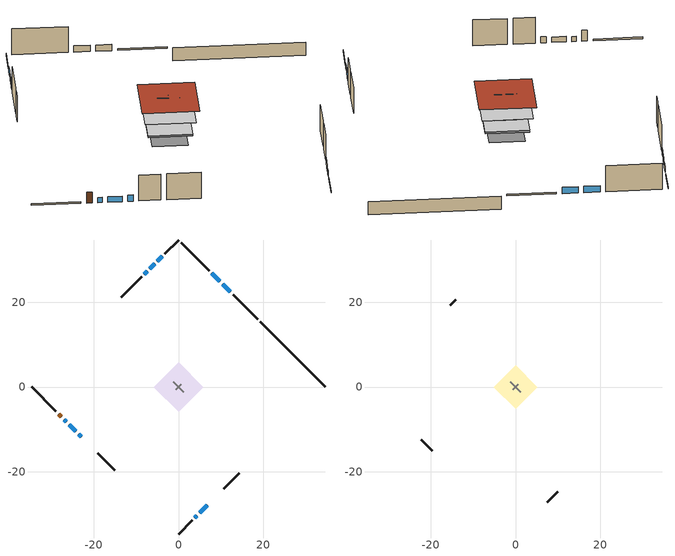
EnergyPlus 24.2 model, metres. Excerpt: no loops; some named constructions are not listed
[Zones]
conditioned space
 floor to garage (Floor1 construction): -5.17,0 0,5.17 5.17,0 0,-5.17 z0.3
 floor adiabatic (AdiabaticFloorConstruction): -5.89,0 0,5.89 5.89,0 0,-5.89 z2.74
 floor foundation (Slab2 construction): -4.17,0 0,4.17 4.17,0 0,-4.17 z-2.13
 wall outside (RimJoist1 construction): 18.66,16.05 12.93,21.78 z0.3:0.61
 wall outside (RimJoist2 construction): 0,-34.71 3.19,-31.52 z0.3:0.61
 wall outside (RimJoist3 construction): -34.71,0 -28.98,-5.73 z0.3:0.61
 wall outside (RimJoist4 construction): 0,34.71 -3.19,31.52 z0.3:0.61
 wall outside (AdiabaticWallConstruction 1): -28.32,-6.39 -27.67,-7.04 z0.3:2.34
 wall outside (AdiabaticWallConstruction): 12.27,22.43 10.4,24.31 / 9.74,24.97 7.86,26.85 / -23.56,-11.15 -22.94,-11.77 z0.3:1.46; -3.85,30.86 -4.98,29.73 / -5.64,29.07 -6.77,27.94 z0.3:1.37; 3.85,-30.86 4.34,-30.37 z0.3:1.22; 5,-29.71 6.79,-27.92 z0.3:1.4; -27.02,-7.69 -26.5,-8.21 z0.3:1.25; -25.84,-8.86 -24.22,-10.49 z0.3:1.31; -7.43,27.28 -8.06,26.65 z0.3:1.49
 wall outside (Wall3 construction): 7.2,27.5 0.66,34.05 z0.3:5.18
 wall outside (Wall4 construction): 10.69,-24.02 14.33,-20.38 z0.3:5.18
 wall outside (Wall7 construction): -19.04,-15.67 -15.04,-19.67 z0.3:5.18
 wall outside (Wall8 construction): -8.72,25.99 -13.49,21.21 z0.3:5.18
 wall foundation (FoundationWall1 construction): 34.71,0 19.32,15.39 z-2.13:0.3
 wall to garage (Wall5 construction): -1.29,1.29 1.29,-1.29 z0.3:5.18
 wall to garage (Wall6 construction): -0.65,-0.65 0.65,0.65 z0.3:5.18
 window (WindowConstruction): 12.27,22.44 10.4,24.31 z0.3:1.46
 window (WindowConstruction 9): -3.85,30.86 -4.98,29.73 z0.3:1.37
 window (WindowConstruction 1): 9.74,24.97 7.86,26.85 z0.3:1.46
 window (WindowConstruction 2): 3.85,-30.86 4.34,-30.37 z0.3:1.22
 window (WindowConstruction 3): 5,-29.71 6.79,-27.92 z0.3:1.4
 window (WindowConstruction 4): -27.02,-7.69 -26.5,-8.21 z0.3:1.25
 window (WindowConstruction 5): -25.84,-8.86 -24.22,-10.49 z0.3:1.31
 window (WindowConstruction 6): -23.56,-11.15 -22.94,-11.77 z0.3:1.46
 window (WindowConstruction 7): -5.64,29.07 -6.77,27.94 z0.3:1.37
 window (WindowConstruction 8): -7.43,27.28 -8.06,26.65 z0.3:1.49
 door (Door): -28.32,-6.39 -27.67,-7.04 z0.3:2.34
 ceiling adiabatic (AdiabaticFloorConstruction): 0,-5.89 5.89,0 0,5.89 -5.89,0 z2.74
 roof outside (Roof1 construction): 0,6.64 -6.64,0 0,-6.64 6.64,0 z5.18
garage
 floor foundation (Slab1 construction): -5.17,0 0,5.17 5.17,0 0,-5.17 z0
 wall outside (Wall1 construction): 7.45,-27.26 10.03,-24.68 z0.3:5.18
 wall outside (Wall2 construction): -22.29,-12.42 -19.7,-15.01 z0.3:5.18
 wall outside (Wall9 construction): -14.15,20.56 -15.44,19.26 z0.3:5.18
[Material] Roughness=Rough; Thermal Absorptance=0.9
Name | Thickness {m} | Conductivity {W/m-K} | Density {kg/m3} | Specific Heat {J/kg-K} | Solar Absorptance | Visible Absorptance
floor covering | 0.0127 | 0.0433444 | 54.468 | 1339.84 | 0.6 | 0.6
floor stud and cavity | 0.1397 | 0.923637 | 92.3553 | 1139.71 | 0.7 | 0.7
gypsum board | 0.0127 | 0.160291 | 801 | 837.4 | 0.6 | 0.6
osb sheathing 0.5 in. 1; osb sheathing 0.5 in. 2 | 0.0127 | 0.115458 | 512.64 | 1214.23 | 0.7 | 0.7
osb sheathing 0.75 in. | 0.01905 | 0.115458 | 512.64 | 1214.23 | 0.7 | 0.7
wall stud and cavity 2 | 0.1397 | 0.476402 | 139.0536 | 1170.24 | 0.7 | 0.7
[Construction]
Floor1 construction Reversed: floor covering, osb sheathing 0.75 in., floor stud and cavity
Wall5 construction Reversed: gypsum board, wall stud and cavity 2, osb sheathing 0.5 in. 1
Wall6 construction Reversed: gypsum board, wall stud and cavity 2, osb sheathing 0.5 in. 2
[EnergyManagementSystem:Program]
water_heater_InletAir: Set water_heater_Tamb_act = water_heater_amb_temp; Set water_heater_RHamb_act = 0; Set water_heater_RHamb_act = water_heater_RHamb_act + (water_heater_amb_rh / 100) / 1; Set water_heater_sens_act = (0 - water_heater_sens_cool - (water_heater_tl + water_heater_fan_pwr)) / 1; Set water_heater_lat_act = (0 - water_heater_lat_cool) / 1
[EnergyManagementSystem:ProgramCallingManager]
central_ac_and_furnace_supply_fan_disaggregate_program_calling_manager: EndOfSystemTimestepBeforeHVACReporting; central_ac_and_furnace_supply_fan_disaggregate_program
central_ac_and_furnace_supply_fan_disaggregate_program_calling_manager 1: EndOfSystemTimestepBeforeHVACReporting; central_ac_and_furnace_supply_fan_disaggregate_program_1
component_loads_program_calling_manager: EndOfZoneTimestepAfterZoneReporting; component_loads_program
fridge_schedule_program_calling_manager: BeginZoneTimestepAfterInitHeatBalance; fridge_schedule_program
infil_program_calling_manager: BeginZoneTimestepAfterInitHeatBalance; infil_program
natural_vent_program_calling_manager: BeginZoneTimestepAfterInitHeatBalance; natural_vent_program
total_airflows_program_calling_manager: EndOfZoneTimestepAfterZoneReporting; total_airflows_program
total_loads_program_calling_manager: EndOfZoneTimestepAfterZoneReporting; total_loads_program
unmet_hours_program_calling_manager: EndOfZoneTimestepBeforeZoneReporting; unmet_hours_program
water_heater_hpwh_EC_adj_ProgramManager: EndOfSystemTimestepBeforeHVACReporting; water_heater_hpwh_EC_adj
water_heater_ProgramManager: InsideHVACSystemIterationLoop; water_heater_Control; water_heater_InletAir
[EnergyManagementSystem:OutputVariable]
Name | EMS Variable | Type of Data in Variable | Update Frequency | EMS Program or Subroutine | Units
central ac and furnace supply fan disaggregate clg | central_ac_and_furnace_supply_fan_clg | Summed | SystemTimestep | central_ac_and_furnace_supply_fan_disaggregate_program | J
central ac and furnace supply fan disaggregate htg primary | central_ac_and_furnace_supply_fan_primary_htg | Summed | SystemTimestep | central_ac_and_furnace_supply_fan_disaggregate_program_1 | J
loads_htg_tot_peakload_outvar; loads_htg_tot_annual_outvar; loads_htg_tot_timeseries_outvar | loads_htg_tot | Summed | ZoneTimestep | total_loads_program | J
loads_clg_tot_peakload_outvar; loads_clg_tot_annual_outvar; loads_clg_tot_timeseries_outvar | loads_clg_tot | Summed | ZoneTimestep | total_loads_program | J
htg_unmet_hours_annual_outvar; htg_unmet_hours_timeseries_outvar | htg_unmet_hours | Summed | ZoneTimestep | unmet_hours_program | hr
clg_unmet_hours_annual_outvar; clg_unmet_hours_timeseries_outvar | clg_unmet_hours | Summed | ZoneTimestep | unmet_hours_program | hr
loads_htg_roofs_annual_outvar; loads_htg_roofs_timeseries_outvar | loads_htg_roofs | Summed | ZoneTimestep | component_loads_program | J
loads_htg_ceilings_annual_outvar; loads_htg_ceilings_timeseries_outvar | loads_htg_ceilings | Summed | ZoneTimestep | component_loads_program | J
loads_htg_walls_annual_outvar; loads_htg_walls_timeseries_outvar | loads_htg_walls | Summed | ZoneTimestep | component_loads_program | J
loads_htg_rim_joists_annual_outvar; loads_htg_rim_joists_timeseries_outvar | loads_htg_rim_joists | Summed | ZoneTimestep | component_loads_program | J
loads_htg_foundation_walls_annual_outvar; loads_htg_foundation_walls_timeseries_outvar | loads_htg_foundation_walls | Summed | ZoneTimestep | component_loads_program | J
loads_htg_doors_annual_outvar; loads_htg_doors_timeseries_outvar | loads_htg_doors | Summed | ZoneTimestep | component_loads_program | J
loads_htg_windows_conduction_annual_outvar; loads_htg_windows_conduction_timeseries_outvar | loads_htg_windows_conduction | Summed | ZoneTimestep | component_loads_program | J
loads_htg_windows_solar_annual_outvar; loads_htg_windows_solar_timeseries_outvar | loads_htg_windows_solar | Summed | ZoneTimestep | component_loads_program | J
loads_htg_skylights_conduction_annual_outvar; loads_htg_skylights_conduction_timeseries_outvar | loads_htg_skylights_conduction | Summed | ZoneTimestep | component_loads_program | J
loads_htg_skylights_solar_annual_outvar; loads_htg_skylights_solar_timeseries_outvar | loads_htg_skylights_solar | Summed | ZoneTimestep | component_loads_program | J
loads_htg_floors_annual_outvar; loads_htg_floors_timeseries_outvar | loads_htg_floors | Summed | ZoneTimestep | component_loads_program | J
loads_htg_slabs_annual_outvar; loads_htg_slabs_timeseries_outvar | loads_htg_slabs | Summed | ZoneTimestep | component_loads_program | J
loads_htg_internal_mass_annual_outvar; loads_htg_internal_mass_timeseries_outvar | loads_htg_internal_mass | Summed | ZoneTimestep | component_loads_program | J
loads_htg_infil_annual_outvar; loads_htg_infil_timeseries_outvar | loads_htg_infil | Summed | ZoneTimestep | component_loads_program | J
loads_htg_natvent_annual_outvar; loads_htg_natvent_timeseries_outvar | loads_htg_natvent | Summed | ZoneTimestep | component_loads_program | J
loads_htg_mechvent_annual_outvar; loads_htg_mechvent_timeseries_outvar | loads_htg_mechvent | Summed | ZoneTimestep | component_loads_program | J
loads_htg_whf_annual_outvar; loads_htg_whf_timeseries_outvar | loads_htg_whf | Summed | ZoneTimestep | component_loads_program | J
loads_htg_ducts_annual_outvar; loads_htg_ducts_timeseries_outvar | loads_htg_ducts | Summed | ZoneTimestep | component_loads_program | J
loads_htg_intgains_annual_outvar; loads_htg_intgains_timeseries_outvar | loads_htg_intgains | Summed | ZoneTimestep | component_loads_program | J
loads_htg_lighting_annual_outvar; loads_htg_lighting_timeseries_outvar | loads_htg_lighting | Summed | ZoneTimestep | component_loads_program | J
loads_clg_roofs_annual_outvar; loads_clg_roofs_timeseries_outvar | loads_clg_roofs | Summed | ZoneTimestep | component_loads_program | J
loads_clg_ceilings_annual_outvar; loads_clg_ceilings_timeseries_outvar | loads_clg_ceilings | Summed | ZoneTimestep | component_loads_program | J
loads_clg_walls_annual_outvar; loads_clg_walls_timeseries_outvar | loads_clg_walls | Summed | ZoneTimestep | component_loads_program | J
loads_clg_rim_joists_annual_outvar; loads_clg_rim_joists_timeseries_outvar | loads_clg_rim_joists | Summed | ZoneTimestep | component_loads_program | J
loads_clg_foundation_walls_annual_outvar; loads_clg_foundation_walls_timeseries_outvar | loads_clg_foundation_walls | Summed | ZoneTimestep | component_loads_program | J
loads_clg_doors_annual_outvar; loads_clg_doors_timeseries_outvar | loads_clg_doors | Summed | ZoneTimestep | component_loads_program | J
loads_clg_windows_conduction_annual_outvar; loads_clg_windows_conduction_timeseries_outvar | loads_clg_windows_conduction | Summed | ZoneTimestep | component_loads_program | J
loads_clg_windows_solar_annual_outvar; loads_clg_windows_solar_timeseries_outvar | loads_clg_windows_solar | Summed | ZoneTimestep | component_loads_program | J
loads_clg_skylights_conduction_annual_outvar; loads_clg_skylights_conduction_timeseries_outvar | loads_clg_skylights_conduction | Summed | ZoneTimestep | component_loads_program | J
loads_clg_skylights_solar_annual_outvar; loads_clg_skylights_solar_timeseries_outvar | loads_clg_skylights_solar | Summed | ZoneTimestep | component_loads_program | J
loads_clg_floors_annual_outvar; loads_clg_floors_timeseries_outvar | loads_clg_floors | Summed | ZoneTimestep | component_loads_program | J
loads_clg_slabs_annual_outvar; loads_clg_slabs_timeseries_outvar | loads_clg_slabs | Summed | ZoneTimestep | component_loads_program | J
loads_clg_internal_mass_annual_outvar; loads_clg_internal_mass_timeseries_outvar | loads_clg_internal_mass | Summed | ZoneTimestep | component_loads_program | J
loads_clg_infil_annual_outvar; loads_clg_infil_timeseries_outvar | loads_clg_infil | Summed | ZoneTimestep | component_loads_program | J
loads_clg_natvent_annual_outvar; loads_clg_natvent_timeseries_outvar | loads_clg_natvent | Summed | ZoneTimestep | component_loads_program | J
loads_clg_mechvent_annual_outvar; loads_clg_mechvent_timeseries_outvar | loads_clg_mechvent | Summed | ZoneTimestep | component_loads_program | J
loads_clg_whf_annual_outvar; loads_clg_whf_timeseries_outvar | loads_clg_whf | Summed | ZoneTimestep | component_loads_program | J
loads_clg_ducts_annual_outvar; loads_clg_ducts_timeseries_outvar | loads_clg_ducts | Summed | ZoneTimestep | component_loads_program | J
loads_clg_intgains_annual_outvar; loads_clg_intgains_timeseries_outvar | loads_clg_intgains | Summed | ZoneTimestep | component_loads_program | J
loads_clg_lighting_annual_outvar; loads_clg_lighting_timeseries_outvar | loads_clg_lighting | Summed | ZoneTimestep | component_loads_program | J
total_infil_flow_rate_timeseries_outvar | total_infil_flow_rate | Averaged | ZoneTimestep | total_airflows_program | m^3/s
total_mechvent_flow_rate_timeseries_outvar | total_mechvent_flow_rate | Averaged | ZoneTimestep | total_airflows_program | m^3/s
total_natvent_flow_rate_timeseries_outvar | total_natvent_flow_rate | Averaged | ZoneTimestep | total_airflows_program | m^3/s
total_whf_flow_rate_timeseries_outvar | total_whf_flow_rate | Averaged | ZoneTimestep | total_airflows_program | m^3/s
[Schedule:Day:Interval]
cooling season schedule day; cooling season schedule day 2; cooling season schedule default day; natural vent schedule default day: No, 24:00, 0
cooling season schedule day 1; natural vent schedule day: No, 24:00, 1
exterior lighting schedule day 10: No, 01:00, 0.552381, 03:00, 0.510952, 05:00, 0.483333, 06:00, 0.538571, 07:00, 0.607619, 08:00, 0.56619, 09:00, 0.428095, 10:00, 0.345238, 12:00, 0.331429, 13:00, 0.345238, 14:00, 0.386667, 15:00, 0.414286, 16:00, 0.483333, 17:00, 0.607619, 18:00, 0.773333, 19:00, 0.88381, 20:00, 0.939048, 21:00, 0.966667, 22:00, 0.897619, 23:00, 0.773333, 24:00, 0.649048
exterior lighting schedule day 11: No, 01:00, 0.571429, 03:00, 0.528571, 05:00, 0.5, 06:00, 0.557143, 07:00, 0.628571, 08:00, 0.585714, 09:00, 0.442857, 10:00, 0.357143, 12:00, 0.342857, 13:00, 0.357143, 14:00, 0.4, 15:00, 0.428571, 16:00, 0.5, 17:00, 0.628571, 18:00, 0.8, 19:00, 0.914286, 20:00, 0.971429, 21:00, 1, 22:00, 0.928571, 23:00, 0.8, 24:00, 0.671429
[Schedule:Week:Daily]
cooling season schedule Week Rule - Jan1-May26: cooling season schedule day, cooling season schedule day, cooling season schedule day, cooling season schedule day, cooling season schedule day, cooling season schedule day, cooling season schedule day, cooling season schedule default day, cooling season schedule default day, cooling season schedule default day, cooling season schedule default day, cooling season schedule default day
cooling season schedule Week Rule - May27-Jun2: cooling season schedule day, cooling season schedule day, cooling season schedule day, cooling season schedule day, cooling season schedule day, cooling season schedule day 1, cooling season schedule day 1, cooling season schedule default day, cooling season schedule default day, cooling season schedule default day, cooling season schedule default day, cooling season schedule default day
cooling season schedule Week Rule - Jun3-Sep29: cooling season schedule day 1, cooling season schedule day 1, cooling season schedule day 1, cooling season schedule day 1, cooling season schedule day 1, cooling season schedule day 1, cooling season schedule day 1, cooling season schedule default day, cooling season schedule default day, cooling season schedule default day, cooling season schedule default day, cooling season schedule default day
cooling season schedule Week Rule - Sep30-Oct6: cooling season schedule day 1, cooling season schedule day 2, cooling season schedule day 2, cooling season schedule day 2, cooling season schedule day 2, cooling season schedule day 2, cooling season schedule day 2, cooling season schedule default day, cooling season schedule default day, cooling season schedule default day, cooling season schedule default day, cooling season schedule default day
cooling season schedule Week Rule - Oct7-Dec31: cooling season schedule day 2, cooling season schedule day 2, cooling season schedule day 2, cooling season schedule day 2, cooling season schedule day 2, cooling season schedule day 2, cooling season schedule day 2, cooling season schedule default day, cooling season schedule default day, cooling season schedule default day, cooling season schedule default day, cooling season schedule default day
natural vent schedule Week Rule - Jan1-Jan6: natural vent schedule day, natural vent schedule day, natural vent schedule default day, natural vent schedule day, natural vent schedule default day, natural vent schedule day, natural vent schedule default day, natural vent schedule default day, natural vent schedule default day, natural vent schedule default day, natural vent schedule default day, natural vent schedule default day
natural vent schedule Week Rule - Jan7-Dec31: natural vent schedule default day, natural vent schedule day, natural vent schedule default day, natural vent schedule day, natural vent schedule default day, natural vent schedule day, natural vent schedule default day, natural vent schedule default day, natural vent schedule default day, natural vent schedule default day, natural vent schedule default day, natural vent schedule default day
[Schedule:Year]
cooling season schedule: cooling season schedule Week Rule - Jan1-May26, 1, 1, 5, 26, cooling season schedule Week Rule - May27-Jun2, 5, 27, 6, 2, cooling season schedule Week Rule - Jun3-Sep29, 6, 3, 9, 29, cooling season schedule Week Rule - Sep30-Oct6, 9, 30, 10, 6, cooling season schedule Week Rule - Oct7-Dec31, 10, 7, 12, 31
natural vent schedule: natural vent schedule Week Rule - Jan1-Jan6, 1, 1, 1, 6, natural vent schedule Week Rule - Jan7-Dec31, 1, 7, 12, 31
[Schedule:File]
hot_water_dishwasher: File=in.schedules.csv; Column Number=7; Rows to Skip at Top=1; Number of Hours of Data=8760; Column Separator=Comma; Interpolate to Timestep=Yes; Minutes per Item=15; Adjust Schedule for Daylight Savings=Yes
